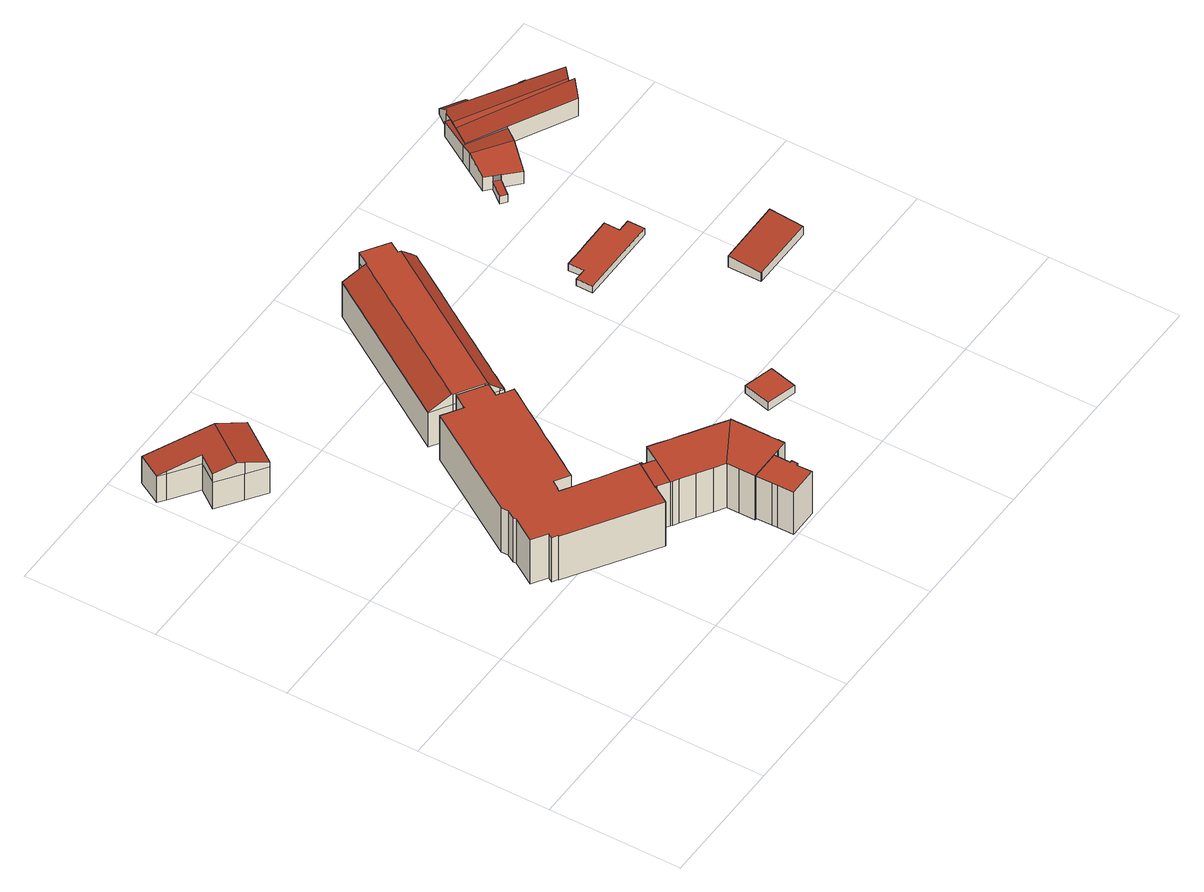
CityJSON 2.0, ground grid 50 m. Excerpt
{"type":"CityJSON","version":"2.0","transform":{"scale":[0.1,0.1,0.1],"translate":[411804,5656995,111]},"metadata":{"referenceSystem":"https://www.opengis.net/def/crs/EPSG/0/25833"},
"CityObjects":{
"building1":{"type":"Building","attributes":{"Dachtyp_tdc":"tdcFreeFormRoof","Gemeindeschluessel":14612000,"Dachneigung":12.98,"QualitaetDacherkennung":5,"Geometrietyp2DReferenz":"3000","measuredHeight":17.59,"function":"31001_9998","roofType":"5000"},"geometry":[{"type":"Solid","lod":"2","boundaries":[[[[0,1,2,3]],[[1,4,5,2]],[[4,6,7,5]],[[6,8,9,7]],[[8,10,11,9]],[[10,12,13,11]],[[12,14,15,13]],[[14,0,3,15]],[[16,17,18,19,20]],[[21,18,17,12,22,23,24]],[[4,21,24,6]],[[6,24,23,8]],[[8,23,22,10]],[[10,22,12]],[[1,19,18,21,4]],[[0,20,19,1]],[[14,16,20,0]],[[12,17,16,14]],[[3,2,5,7,9,11,13,15]]]],"semantics":{"surfaces":[{"type":"WallSurface"},{"type":"RoofSurface"},{"type":"GroundSurface"}],"values":[[0,0,0,0,0,0,0,0,1,1,0,0,0,0,0,0,0,0,2]]}}]},
"building2":{"type":"Building","attributes":{"Dachtyp_tdc":"tdcPolyFlatRoof","Gemeindeschluessel":14612000,"Dachneigung":0,"QualitaetDacherkennung":37,"Geometrietyp2DReferenz":"3000","measuredHeight":19.83,"function":"31001_9998","roofType":"1000"},"geometry":[{"type":"Solid","lod":"2","boundaries":[[[[25,26,27,28]],[[26,29,30,27]],[[29,31,32,30]],[[31,33,34,32]],[[33,35,36,34]],[[35,37,38,36]],[[37,39,40,38]],[[39,41,42,40]],[[41,43,44,42]],[[43,45,46,44]],[[45,47,48,46]],[[47,49,50,48]],[[49,51,52,50]],[[51,53,54,52]],[[53,55,56,54]],[[55,57,58,56]],[[57,59,60,58]],[[59,61,62,60]],[[61,63,64,62]],[[63,65,66,64]],[[65,67,68,66]],[[67,69,70,68]],[[69,71,72,70]],[[71,73,74,72]],[[73,75,76,74]],[[73,71,69,67,65,63,61,59,57,55,53,51,49,47,45,43,41,39,37,35,33,31,29,26,25,77,78,79,80,81,82,83,84,85,86,87,88,89,90,91,92,93,94,95,96,97,98,99,100,101,102,103,104,75]],[[76,105,106,107,108,109,110,111,112,113,114,115,116,117,118,119,120,121,122,123,124,125,126,127,128,129,130,131,132,28,27,30,32,34,36,38,40,42,44,46,48,50,52,54,56,58,60,62,64,66,68,70,72,74]],[[75,104,105,76]],[[104,103,106,105]],[[103,102,107,106]],[[102,101,108,107]],[[101,100,109,108]],[[100,99,110,109]],[[99,98,111,110]],[[98,97,112,111]],[[97,96,113,112]],[[96,95,114,113]],[[95,94,115,114]],[[94,93,116,115]],[[93,92,117,116]],[[92,91,118,117]],[[91,90,119,118]],[[90,89,120,119]],[[89,88,121,120]],[[88,87,122,121]],[[87,86,123,122]],[[86,85,124,123]],[[85,84,125,124]],[[84,83,126,125]],[[83,82,127,126]],[[82,81,128,127]],[[81,80,129,128]],[[80,79,130,129]],[[79,78,131,130]],[[78,77,132,131]],[[77,25,28,132]]]],"semantics":{"surfaces":[{"type":"WallSurface"},{"type":"RoofSurface"},{"type":"GroundSurface"}],"values":[[0,0,0,0,0,0,0,0,0,0,0,0,0,0,0,0,0,0,0,0,0,0,0,0,0,1,2,0,0,0,0,0,0,0,0,0,0,0,0,0,0,0,0,0,0,0,0,0,0,0,0,0,0,0,0,0]]}}]},
"building3":{"type":"Building","attributes":{"Gemeindeschluessel":14612000,"Geometrietyp2DReferenz":"3000","function":"31001_9998","roofType":"9999"},"children":["building3-1","building3-2","building3-3","building3-4"]},
"building3-1":{"type":"BuildingPart","attributes":{"Dachtyp_tdc":"tdcPolyFlatRoof","Dachneigung":0,"QualitaetDacherkennung":0,"Geometrietyp2DReferenz":"3000","measuredHeight":3.98,"roofType":"9999"},"parents":["building3"],"geometry":[{"type":"MultiSurface","lod":"2","boundaries":[[[133,134,135,136,137]],[[137,136,138,139]],[[136,135,140,138]],[[135,134,141,140]],[[133,137,139,142]],[[139,138,140,141,142]],[[142,141,134,133]]],"semantics":{"surfaces":[{"type":"RoofSurface"},{"type":"WallSurface"},{"type":"GroundSurface"},{"type":"ClosureSurface","isClosure":"1","QuelleClosure":"LoD1Solid"}],"values":[0,1,1,1,1,2,3]}}]},
"building3-2":{"type":"BuildingPart","attributes":{"Dachtyp_tdc":"tdcPolyFlatRoof","Dachneigung":0,"QualitaetDacherkennung":70,"Geometrietyp2DReferenz":"3000","measuredHeight":19.95,"roofType":"1000"},"parents":["building3"],"geometry":[{"type":"MultiSurface","lod":"2","boundaries":[[[143,144,145]],[[143,146,147,144]],[[146,148,34,147]],[[148,149,32,34]],[[149,150,30,32]],[[150,151,27,30]],[[151,152,153,27]],[[152,154,155,153]],[[154,156,157,158,155]],[[156,154,152,151,150,149,148,146,143]],[[144,147,34,32,30,27,153,155,158]]],"semantics":{"surfaces":[{"type":"WallSurface"},{"type":"RoofSurface"},{"type":"GroundSurface"}],"values":[0,0,0,0,0,0,0,0,0,1,2]}}]},
"building3-3":{"type":"BuildingPart","attributes":{"Dachtyp_tdc":"tdcPolyFlatRoof","Dachneigung":0,"QualitaetDacherkennung":49,"Geometrietyp2DReferenz":"3000","measuredHeight":19.89,"roofType":"1000"},"parents":["building3"],"geometry":[{"type":"MultiSurface","lod":"2","boundaries":[[[159,160,140,141,134]],[[160,161,162,140]],[[161,163,164,162]],[[163,165,166,167,164]],[[168,169,170,171,172]],[[169,173,174,170]],[[173,175,176,174]],[[175,177,178,176]],[[177,179,180,178]],[[179,181,182,180]],[[181,183,184,182]],[[183,185,186,184]],[[185,187,133,142,186]],[[187,185,183,181,179,177,175,173,169,168,165,163,161,160,159]],[[141,140,162,164,167,171,170,174,176,178,180,182,184,186,142]]],"semantics":{"surfaces":[{"type":"WallSurface"},{"type":"RoofSurface"},{"type":"GroundSurface"}],"values":[0,0,0,0,0,0,0,0,0,0,0,0,0,1,2]}}]},
"building3-4":{"type":"BuildingPart","attributes":{"Dachtyp_tdc":"tdcPolyFlatRoof","Dachneigung":0,"QualitaetDacherkennung":38,"Geometrietyp2DReferenz":"3000","measuredHeight":19.83,"roofType":"1000"},"parents":["building3"],"geometry":[{"type":"MultiSurface","lod":"2","boundaries":[[[166,188,189,167]],[[188,190,191,189]],[[190,192,193,191]],[[192,194,195,193]],[[194,145,144,195]],[[157,196,197,158]],[[196,198,199,197]],[[198,200,201,199]],[[200,202,203,201]],[[202,204,205,203]],[[204,206,207,205]],[[206,208,209,207]],[[208,172,171,209]],[[172,208,206,204,202,200,198,196,157,145,194,192,190,188,166]],[[167,189,191,193,195,144,158,197,199,201,203,205,207,209,171]]],"semantics":{"surfaces":[{"type":"WallSurface"},{"type":"RoofSurface"},{"type":"GroundSurface"}],"values":[0,0,0,0,0,0,0,0,0,0,0,0,0,1,2]}}]},
"building4":{"type":"Building","attributes":{"Dachtyp_tdc":"tdcPolyFlatRoof","Gemeindeschluessel":14612000,"Dachneigung":0,"QualitaetDacherkennung":88,"Geometrietyp2DReferenz":"3000","measuredHeight":18.87,"function":"31001_9998","roofType":"1000"},"geometry":[{"type":"Solid","lod":"2","boundaries":[[[[210,211,212,213]],[[211,161,214,212]],[[161,160,215,214]],[[160,216,217,215]],[[216,218,219,217]],[[218,220,221,219]],[[220,222,223,221]],[[222,224,225,223]],[[224,226,227,225]],[[226,228,229,227]],[[228,230,231,229]],[[230,232,233,231]],[[230,228,226,224,222,220,218,216,160,161,211,210,234,232]],[[233,235,213,212,214,215,217,219,221,223,225,227,229,231]],[[232,234,235,233]],[[234,210,213,235]]]],"semantics":{"surfaces":[{"type":"WallSurface"},{"type":"RoofSurface"},{"type":"GroundSurface"}],"values":[[0,0,0,0,0,0,0,0,0,0,0,0,1,2,0,0]]}}]},
"building5":{"type":"Building","attributes":{"Dachtyp_tdc":"tdcFreeFormRoof","Gemeindeschluessel":14612000,"Dachneigung":0.903,"QualitaetDacherkennung":36,"Geometrietyp2DReferenz":"3000","measuredHeight":20.16,"function":"31001_9998","roofType":"5000"},"geometry":[{"type":"Solid","lod":"2","boundaries":[[[[236,237,238,239]],[[237,240,241,238]],[[240,242,243,241]],[[242,244,245,243]],[[244,246,247,245]],[[246,248,249,247]],[[248,250,251,249]],[[250,252,253,251]],[[252,254,255,253]],[[254,256,257,255]],[[258,259,260,261,262]],[[263,264,265,266,267,242,268,237,269,270,271,272,273,274,275,276,277,278,279,280,281,282,283,284]],[[285,286,258,262,287,288,289,290,266,265,291,292,293]],[[294,293,292,295]],[[296,285,293,294]],[[295,292,291,297]],[[297,291,265,264,298]],[[246,266,290,248]],[[244,267,266,246]],[[248,290,289,250]],[[250,289,288,252]],[[252,288,287,254]],[[254,287,262,261,256]],[[299,286,285,296]],[[300,259,258,286,299]],[[301,284,283,302]],[[303,263,284,301]],[[302,283,282,304]],[[304,282,281,305]],[[305,281,280,306]],[[306,280,279,307]],[[307,279,278,308]],[[308,278,277,309]],[[309,277,276,310]],[[310,276,275,311]],[[311,275,274,312]],[[312,274,273,313]],[[313,273,272]],[[314,271,270]],[[272,271,314]],[[236,269,237]],[[270,269,236]],[[240,268,242]],[[237,268,240]],[[242,267,244]],[[298,264,263,303]],[[256,261,260,315]],[[315,260,259,300]],[[257,316,317,318,319,320,321,322,323,324,325,326,327,328,329,330,331,332,333,334,335,336,337,338,339,239,238,241,243,245,247,249,251,253,255]],[[256,315,316,257]],[[315,300,317,316]],[[300,299,318,317]],[[299,296,319,318]],[[296,294,320,319]],[[294,295,321,320]],[[295,297,322,321]],[[297,298,323,322]],[[298,303,324,323]],[[303,301,325,324]],[[301,302,326,325]],[[302,304,327,326]],[[304,305,328,327]],[[305,306,329,328]],[[306,307,330,329]],[[307,308,331,330]],[[308,309,332,331]],[[309,310,333,332]],[[310,311,334,333]],[[311,312,335,334]],[[312,313,336,335]],[[313,272,337,336]],[[272,314,338,337]],[[314,270,339,338]],[[270,236,239,339]]]],"semantics":{"surfaces":[{"type":"WallSurface"},{"type":"RoofSurface"},{"type":"GroundSurface"}],"values":[[0,0,0,0,0,0,0,0,0,0,1,1,1,0,0,0,0,0,0,0,0,0,0,0,0,0,0,0,0,0,0,0,0,0,0,0,0,0,0,0,0,0,0,0,0,0,0,0,2,0,0,0,0,0,0,0,0,0,0,0,0,0,0,0,0,0,0,0,0,0,0,0,0,0]]}}]},
"building6":{"type":"Building","attributes":{"Dachtyp_tdc":"tdcPolyFlatRoof","Gemeindeschluessel":14612000,"Dachneigung":0,"QualitaetDacherkennung":77,"Geometrietyp2DReferenz":"3000","measuredHeight":3.42,"function":"31001_9998","roofType":"1000"},"geometry":[{"type":"Solid","lod":"2","boundaries":[[[[340,341,342,343]],[[341,344,345,342]],[[344,346,347,345]],[[346,340,343,347]],[[346,344,341,340]],[[343,342,345,347]]]],"semantics":{"surfaces":[{"type":"WallSurface"},{"type":"RoofSurface"},{"type":"GroundSurface"}],"values":[[0,0,0,0,1,2]]}}]},
"building7":{"type":"Building","attributes":{"Gemeindeschluessel":14612000,"Dachneigung":90,"Dachorientierung":0,"MittlereTraufHoehe":115.69,"QualitaetDacherkennung":35,"ObjektHoehe":3,"BodenHoehe":112.69,"Geometrietyp2DReferenz":"3000","AbsoluteHoehe":115.69,"Dachflaeche":326.12,"measuredHeight":3,"function":"31001_9998","roofType":"1000","storeysAboveGround":1},"geometry":[{"type":"MultiSurface","lod":"2","boundaries":[[[348,349,350,351,352,353,354,355,356,357]],[[358,359,360,361,362,363,364,365,366,367]],[[357,356,359,358]],[[356,355,360,359]],[[355,354,361,360]],[[354,353,362,361]],[[353,352,363,362]],[[352,351,364,363]],[[351,350,365,364]],[[350,349,366,365]],[[349,348,367,366]],[[348,357,358,367]]],"semantics":{"surfaces":[{"type":"RoofSurface"},{"type":"GroundSurface"},{"type":"WallSurface"}],"values":[0,1,2,2,2,2,2,2,2,2,2,2]}}]},
"building8":{"type":"Building","attributes":{"Dachtyp_tdc":"tdcPolyFlatRoof","Gemeindeschluessel":14612000,"Dachneigung":5.42,"QualitaetDacherkennung":70,"Geometrietyp2DReferenz":"3000","measuredHeight":5.05,"function":"31001_9998","roofType":"2100"},"geometry":[{"type":"Solid","lod":"2","boundaries":[[[[368,369,370,371]],[[369,372,373,370]],[[372,374,375,373]],[[374,376,377,375]],[[376,368,371,377]],[[376,374,372,369,368]],[[371,370,373,375,377]]]],"semantics":{"surfaces":[{"type":"WallSurface"},{"type":"RoofSurface"},{"type":"GroundSurface"}],"values":[[0,0,0,0,0,1,2]]}}]},
"building9":{"type":"Building","attributes":{"Gemeindeschluessel":14612000,"Geometrietyp2DReferenz":"3000","function":"31001_9998","roofType":"9999"},"children":["building9-1","building9-2","building9-3","building9-4","building9-5","building9-6","building9-7"]},
"building9-1":{"type":"BuildingPart","attributes":{"Dachtyp_tdc":"tdcPolyFlatRoof","Dachneigung":4.23,"QualitaetDacherkennung":69,"Geometrietyp2DReferenz":"3000","measuredHeight":7.45,"roofType":"2100"},"parents":["building9"],"geometry":[{"type":"MultiSurface","lod":"2","boundaries":[[[378,379,380,381,382]],[[379,383,384,380]],[[379,378,385,386,387,383]],[[384,388,389,390,381,380]]],"semantics":{"surfaces":[{"type":"WallSurface"},{"type":"RoofSurface"},{"type":"GroundSurface"}],"values":[0,0,1,2]}}]},
"building9-2":{"type":"BuildingPart","attributes":{"Dachtyp_tdc":"tdcGableRoof","Dachneigung":10.13,"QualitaetDacherkennung":57,"Geometrietyp2DReferenz":"3000","measuredHeight":7.37,"roofType":"3100"},"parents":["building9"],"geometry":[{"type":"MultiSurface","lod":"2","boundaries":[[[391,392,393,384,383]],[[394,395,396,397]],[[397,398,399,400,401,402,403,404,405,392,391,394]],[[406,407,408,409,410,411,412,413,414,389,388,384,393]],[[402,401,409,408,415]],[[401,400,416,410,409]],[[399,411,417]],[[399,398,412,411]],[[398,397,413,412]],[[397,396,414,413]]],"semantics":{"surfaces":[{"type":"WallSurface"},{"type":"RoofSurface"},{"type":"GroundSurface"}],"values":[0,1,1,2,0,0,0,0,0,0]}}]},
"building9-3":{"type":"BuildingPart","attributes":{"Dachtyp_tdc":"tdcPolyFlatRoof","Dachneigung":3.78,"QualitaetDacherkennung":56,"Geometrietyp2DReferenz":"3000","measuredHeight":7.88,"roofType":"2100"},"parents":["building9"],"geometry":[{"type":"MultiSurface","lod":"2","boundaries":[[[418,419,420,421]],[[419,422,423,420]],[[422,424,423]],[[425,426,422,419,418,427,428]],[[414,429,421,420,423,390,389]],[[428,427,429,414,396]],[[427,418,421,429]]],"semantics":{"surfaces":[{"type":"WallSurface"},{"type":"RoofSurface"},{"type":"GroundSurface"}],"values":[0,0,0,1,2,0,0]}}]},
"building9-4":{"type":"BuildingPart","attributes":{"Dachtyp_tdc":"tdcPolyFlatRoof","Dachneigung":0,"QualitaetDacherkennung":50,"Geometrietyp2DReferenz":"3000","measuredHeight":3.36,"roofType":"1000"},"parents":["building9"],"geometry":[{"type":"MultiSurface","lod":"2","boundaries":[[[430,431,432,433]],[[431,434,435,432]],[[434,436,437,435]],[[436,438,439,437]],[[438,436,434,431,430]],[[433,432,435,437,439]]],"semantics":{"surfaces":[{"type":"WallSurface"},{"type":"RoofSurface"},{"type":"GroundSurface"}],"values":[0,0,0,0,1,2]}}]},
"building9-5":{"type":"BuildingPart","attributes":{"Dachtyp_tdc":"tdcPolyFlatRoof","Dachneigung":41.26,"QualitaetDacherkennung":43,"Geometrietyp2DReferenz":"3000","measuredHeight":5.41,"roofType":"2100"},"parents":["building9"],"geometry":[{"type":"MultiSurface","lod":"2","boundaries":[[[416,440,441,410]],[[440,442,443,441]],[[442,417,411,443]],[[417,442,440,416]],[[410,441,443,411]]],"semantics":{"surfaces":[{"type":"WallSurface"},{"type":"RoofSurface"},{"type":"GroundSurface"}],"values":[0,0,0,1,2]}}]},
"building9-6":{"type":"BuildingPart","attributes":{"Dachtyp_tdc":"tdcPolyFlatRoof","Dachneigung":38.89,"QualitaetDacherkennung":76,"Geometrietyp2DReferenz":"3000","measuredHeight":7.98,"roofType":"2100"},"parents":["building9"],"geometry":[{"type":"MultiSurface","lod":"2","boundaries":[[[444,445,446,393,392]],[[445,447,448,446]],[[447,415,408,448]],[[415,447,445,444,449,404,450]],[[407,406,393,446,448,408]]],"semantics":{"surfaces":[{"type":"WallSurface"},{"type":"RoofSurface"},{"type":"GroundSurface"}],"values":[0,0,0,1,2]}}]},
"building9-7":{"type":"BuildingPart","attributes":{"Dachtyp_tdc":"tdcGableRoof","Dachneigung":14.31,"QualitaetDacherkennung":57,"Geometrietyp2DReferenz":"3000","measuredHeight":8.37,"roofType":"3100"},"parents":["building9"],"geometry":[{"type":"MultiSurface","lod":"2","boundaries":[[[451,452,453,454]],[[452,455,432,453]],[[455,456,430,433,432]],[[457,439,438]],[[457,458,459,439]],[[458,460,461,459]],[[460,382,381,461]],[[424,451,454,423]],[[460,458,457,456,455,452,451]],[[451,424,385,382,460]],[[454,453,432,433,439,459,461,381,390,423]]],"semantics":{"surfaces":[{"type":"WallSurface"},{"type":"RoofSurface"},{"type":"GroundSurface"}],"values":[0,0,0,0,0,0,0,0,1,1,2]}}]}
},
"vertices":[
[237,1532,135],[167,1583,135],[167,1583,17],[237,1532,17],[78,1647,135],[78,1647,17],[133,1722,135],[133,1722,17],[33,1794,135],[33,1794,17],[5,1815,135],[5,1815,17],[56,1905,135],[56,1905,17],[352,1690,135],[352,1690,17],[352,1690,157],[261,1756,193],[146,1598,193],[167,1583,185],[237,1532,157],[78,1647,174],[5,1815,138],[33,1794,146],[133,1722,174],
[810,509,204],[829,498,204],[829,498,6],[810,509,6],[825,492,204],[825,492,6],[764,397,204],[764,397,6],[765,397,204],[765,397,6],[758,386,204],[758,386,6],[724,333,204],[724,333,6],[407,538,204],[407,538,6],[409,541,204],[409,541,6],[388,554,204],[388,554,6],[399,571,204],[399,571,6],[344,607,204],[344,607,6],[400,696,204],[400,696,6],[399,707,204],[399,707,6],[418,738,204],[418,738,6],[417,765,204],[417,765,6],[670,1158,204],[670,1158,6],[735,1117,204],[735,1117,6],[744,1111,204],[744,1111,6],[748,1118,204],[748,1118,6],[774,1159,204],[774,1159,6],[778,1165,204],[778,1165,6],[865,1109,204],[865,1109,6],[875,1103,204],[875,1103,6],[871,1097,204],[871,1097,6],[845,1056,204],[845,1056,6],[782,526,204],[778,529,204],[757,542,204],[732,557,204],[728,559,204],[697,578,204],[681,588,204],[674,592,204],[655,604,204],[634,617,204],[582,649,204],[589,659,204],[590,658,204],[610,689,204],[664,654,204],[679,678,204],[695,703,204],[739,771,204],[756,797,204],[772,823,204],[788,847,204],[806,874,204],[850,943,204],[865,966,204],[887,1000,204],[900,1021,204],[892,1026,204],[876,1036,204],[876,1036,6],[892,1026,6],[900,1021,6],[887,1000,6],[865,966,6],[850,943,6],[806,874,6],[788,847,6],[772,823,6],[756,797,6],[739,771,6],[695,703,6],[679,678,6],[664,654,6],[610,689,6],[590,658,6],[589,659,6],[582,649,6],[634,617,6],[655,604,6],[674,592,6],[681,588,6],[697,578,6],[728,559,6],[732,557,6],[757,542,6],[778,529,6],[782,526,6],
[1158,155,45],[1092,154,45],[1092,153,45],[1092,146,45],[1158,146,45],[1092,146,6],[1158,146,6],[1092,153,6],[1092,154,6],[1158,155,6],
[809,369,205],[809,369,6],[809,369,204],[770,394,205],[770,394,6],[765,397,205],[764,397,205],[825,492,205],[829,498,205],[834,494,205],[834,494,6],[830,488,205],[830,488,6],[869,463,205],[869,463,204],[869,463,6],
[1092,154,205],[1092,153,205],[978,152,205],[978,152,6],[978,213,205],[978,213,6],[978,260,205],[978,260,204],[978,260,6],[1156,358,205],[1157,284,205],[1157,284,6],[1156,358,6],[1156,358,204],[1157,264,205],[1157,264,6],[1157,257,205],[1157,257,6],[1157,238,205],[1157,238,6],[1157,213,205],[1157,213,6],[1157,210,205],[1157,210,6],[1158,183,205],[1158,183,6],[1158,179,205],[1158,179,6],[1158,155,205],
[938,285,204],[938,285,6],[886,319,204],[886,319,6],[836,351,204],[836,351,6],[815,364,204],[815,364,6],[906,520,204],[906,520,6],[932,503,204],[932,503,6],[978,473,204],[978,473,6],[1007,455,204],[1007,455,6],[1035,436,204],[1035,436,6],[1107,390,204],[1107,390,6],[1136,371,204],[1136,371,6],
[979,91,205],[978,149,205],[978,149,16],[979,91,16],[978,152,16],[1092,153,16],[1092,146,205],[1092,146,16],[1092,97,205],[1092,97,16],[1092,91,205],[1092,91,16],[1100,91,205],[1100,91,16],[1100,67,205],[1100,67,16],[1092,67,205],[1092,67,16],[1092,64,205],[1092,64,16],[1093,8,205],[1093,8,16],[980,7,205],[980,7,16],[979,68,205],[979,68,16],
[952,1123,164],[936,1099,164],[936,1099,9],[952,1123,9],[922,1077,164],[922,1077,9],[916,1068,164],[916,1068,9],[902,1077,164],[902,1077,9],[871,1097,164],[871,1097,9],[875,1103,164],[875,1103,9],[865,1109,164],[865,1109,9],[778,1165,164],[778,1165,9],[769,1170,164],[769,1170,9],[695,1218,164],[695,1218,9],[1123,1728,211],[1116,1732,206],[1052,1772,165],[695,1218,165],[766,1173,211],[1281,1636,165],[1266,1645,180],[1237,1664,209],[871,1097,209],[902,1077,178],[922,1077,165],[952,1123,165],[965,1145,165],[982,1170,165],[999,1197,165],[1045,1269,165],[1068,1304,165],[1092,1342,165],[1109,1368,165],[1120,1385,165],[1137,1412,165],[1155,1440,165],[1199,1508,165],[1215,1533,165],[1232,1559,165],[1244,1578,165],[1261,1605,165],[1131,1733,211],[1126,1726,211],[769,1170,211],[778,1165,211],[865,1109,209],[875,1103,209],[1226,1671,209],[1252,1712,209],[1157,1774,211],[1157,1774,164],[1252,1712,164],[1131,1733,164],[1226,1671,164],[1266,1645,164],[1126,1726,164],[1116,1732,164],[1261,1605,164],[1244,1578,164],[1281,1636,164],[1232,1559,164],[1215,1533,164],[1199,1508,164],[1155,1440,164],[1137,1412,164],[1120,1385,164],[1109,1368,164],[1092,1342,164],[1068,1304,164],[1045,1269,164],[982,1170,164],[1052,1772,164],[1052,1772,9],[1116,1732,9],[1126,1726,9],[1131,1733,9],[1157,1774,9],[1252,1712,9],[1226,1671,9],[1266,1645,9],[1281,1636,9],[1261,1605,9],[1244,1578,9],[1232,1559,9],[1215,1533,9],[1199,1508,9],[1155,1440,9],[1137,1412,9],[1120,1385,9],[1109,1368,9],[1092,1342,9],[1068,1304,9],[1045,1269,9],[999,1197,9],[982,1170,9],[965,1145,9],
[1524,349,57],[1412,378,57],[1412,378,22],[1524,349,22],[1439,482,57],[1439,482,22],[1550,453,57],[1550,453,22],
[1568,1208,47],[1568,1145,47],[1882,1147,47],[1881,1210,47],[1833,1210,47],[1833,1269,47],[1714,1268,47],[1689,1267,47],[1614,1267,47],[1615,1208,47],[1615,1208,17],[1614,1267,17],[1689,1267,17],[1714,1268,17],[1833,1269,17],[1833,1210,17],[1881,1210,17],[1882,1147,17],[1568,1145,17],[1568,1208,17],
[1896,709,67],[1893,709,67],[1893,709,28],[1896,709,28],[1892,835,79],[1892,835,28],[2145,837,79],[2145,837,28],[2146,710,67],[2146,710,28],
[1845,1817,99],[1916,1930,89],[1916,1930,24],[1845,1817,24],[1845,1817,98],[1933,1919,89],[1933,1919,24],[1854,1812,98],[1902,1877,92],[1920,1901,90],[1920,1901,24],[1902,1877,24],[1854,1812,24],
[1933,1919,94],[1950,1945,88],[1950,1945,24],[1920,1901,98],[1902,1877,93],[2279,1688,96],[2287,1695,98],[2337,1736,87],[2230,1803,86],[2209,1816,86],[2208,1815,86],[2048,1916,84],[1968,1966,83],[1966,1964,84],[1952,1944,88],[1952,1944,24],[1968,1966,24],[2048,1916,24],[2208,1815,24],[2209,1816,24],[2230,1803,24],[2337,1736,24],[2287,1695,24],[2279,1688,24],[2048,1916,81],[2209,1816,78],[2230,1803,78],
[2299,1678,97],[2223,1615,103],[2223,1615,24],[2299,1678,24],[1993,1738,103],[1993,1738,24],[1993,1738,95],[1902,1877,98],[1854,1812,103],[2300,1678,97],[2279,1688,97],[2300,1678,24],
[1814,1649,58],[1813,1649,58],[1813,1649,24],[1814,1649,24],[1767,1596,58],[1767,1596,24],[1746,1613,58],[1746,1613,24],[1793,1668,58],[1793,1668,24],
[2239,1852,38],[2239,1852,24],[2259,1840,37],[2259,1840,24],
[1950,1945,104],[1992,1998,49],[1992,1998,24],[2071,1948,49],[2071,1948,24],[1952,1944,104],[1968,1966,82],
[1945,1684,108],[1868,1598,78],[1868,1598,24],[1945,1684,24],[1813,1649,81],[1814,1649,81],[1793,1668,82],[1768,1692,84],[1768,1692,24],[1818,1773,108],[1818,1773,24]
]}
